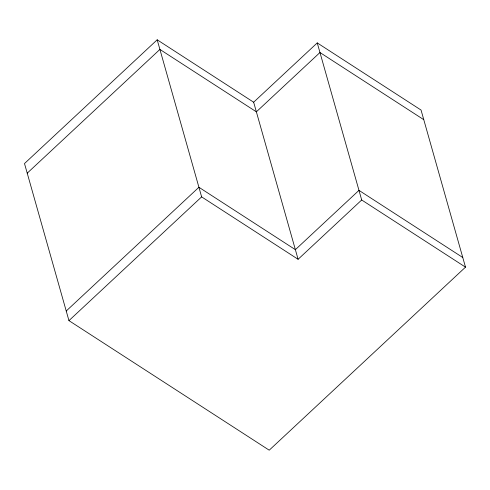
<?xml version="1.0" encoding="UTF-8"?>
<svg xmlns="http://www.w3.org/2000/svg" width="490" height="490" viewBox="0 0 490 490"><rect width="100%" height="100%" fill="white"/><g stroke="black" fill="none" stroke-linecap="round" stroke-linejoin="round"><path stroke-width="0.73" d="M253.649 102.214L157.186 39.806L24.5 163.55L68.949 320.625L269.218 450.194L465.5 267.142L421.051 110.06L317.244 42.906L253.649 102.214L298.098 259.29L361.694 199.981L317.244 42.906M27.22 173.166L159.905 49.423L256.374 111.83L319.97 52.522L423.77 119.676M66.23 311.009L198.909 187.266L295.378 249.673L358.974 190.365L462.781 257.519M68.949 320.625L201.635 196.882L157.186 39.806M361.694 199.981L465.5 267.142M201.635 196.882L298.098 259.29"/></g></svg>
